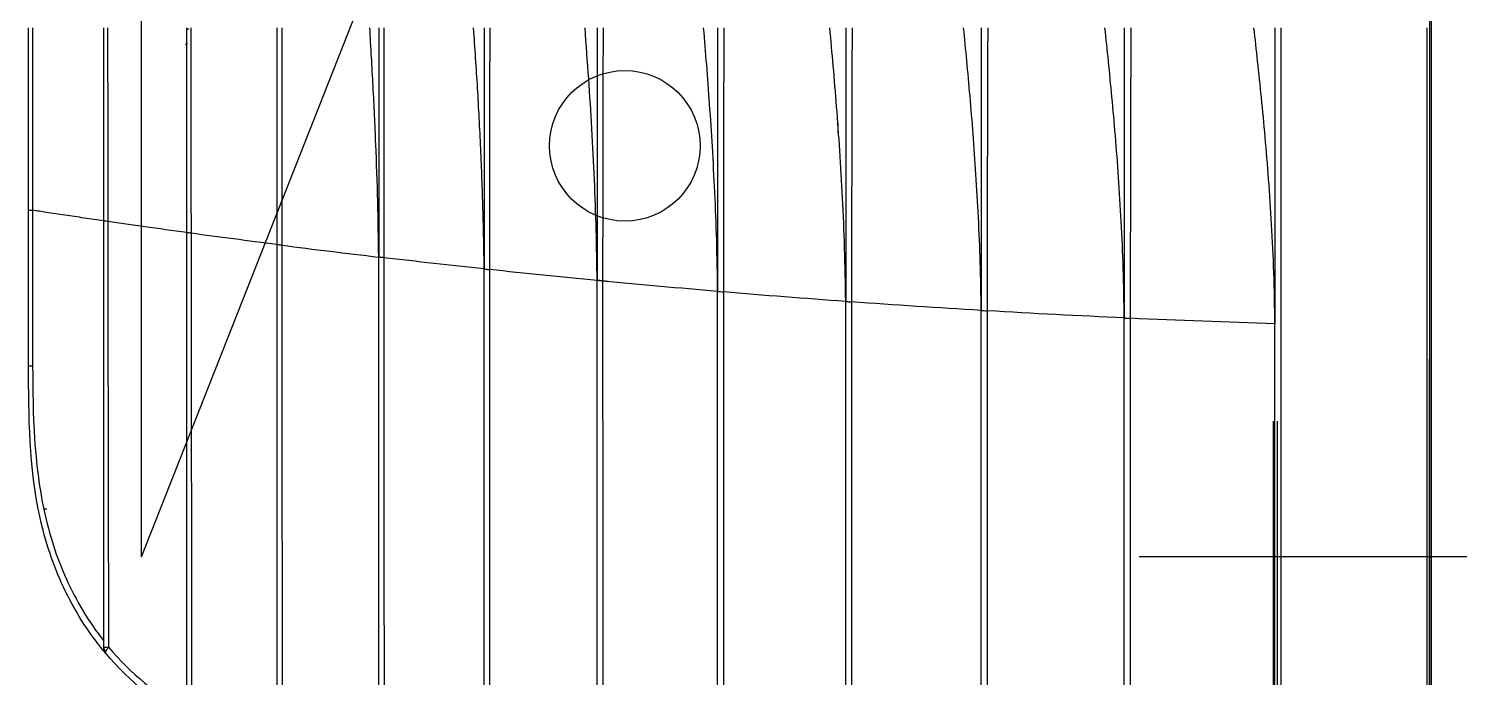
# Model space of a CAD drawing. Header units: millimetres. Extents: x 145965 to 228269, y 99354 to 115204.
# Drawn here: x 179862.9 to 180041, y 104115 to 104195.8 of the extents above; entities that cross this region are included whole.
import ezdxf

# ---------------------------------------------------------------- set-up
doc = ezdxf.new("R2010")
doc.units = ezdxf.units.MM
doc.header["$LTSCALE"] = 50
doc.linetypes.add('HIDDEN', pattern=[9.525, 6.35, -3.175])
doc.layers.add('06-LIGHT', color=4, linetype='Continuous')

# ---------------------------------------------------------------- blocks, each defined once
blk = doc.blocks.new('*U145')
at = {"color": 1, "linetype": 'HIDDEN'}
blk.add_line((1179.94, 14.99), (39.94, 464.99), dxfattribs=at)
at = {"color": 8}
for p, q in [((1128.36, 33), (1128.35, 33)), ((1135.34, 21), (1135.34, 21)), ((1173.57, 2.11), (1173.57, 2.44))]:
    blk.add_line(p, q, dxfattribs=at)
at = {"color": 1, "linetype": 'HIDDEN'}
blk.add_lwpolyline([(1179.94, 464.99), (1179.94, 14.99), (39.94, 14.99), (39.94, 464.99)], close=True, dxfattribs=at)
at = {"color": 8, "ltscale": 5}
blk.add_circle((1125.39, 79.18), 10, dxfattribs=at)
at = {"color": 8}
for centre, major_axis, ratio, start_param, end_param in [((1109.94, 21.05), (0, -0.6), 0.028131, 4.389048, 4.795946), ((1109.96, 21.05), (0.004, -0.6), 0.025903, 4.388882, 4.795863), ((1112, 20.87), (-0.187, 0.235), 0.183787, 0, 1.840109), ((1191.93, 10.8), (0, -0.8), 0.036559, 0, 1.335493), ((1192.11, 10.8), (0, 0.8), 0.561889, 3.141593, 4.019869)]:
    blk.add_ellipse(centre, major_axis=major_axis, ratio=ratio, start_param=start_param, end_param=end_param, dxfattribs=at)
for points, knots in [([(739.94, 186.26), (819.86, 186.26), (899.78, 186.26), (999.68, 186.26), (1019.66, 186.26), (1059.62, 186.26), (1079.6, 186.26), (1119.55, 186.26), (1139.51, 186.26), (1169.34, 186.26), (1179.27, 186.26), (1194.15, 186.26), (1199.1, 186.26), (1208.99, 186.26), (1213.93, 186.26), (1218.83, 186.26)], [0, 0, 0, 0, 0.5, 0.5, 0.625, 0.625, 0.75, 0.75, 0.875, 0.875, 0.9375, 0.9375, 0.96875, 0.96875, 1, 1, 1, 1]), ([(1218.79, 186.06), (1213.89, 186.06), (1208.95, 186.06), (1199.07, 186.06), (1194.11, 186.06), (1179.24, 186.06), (1169.31, 186.06), (1139.47, 186.06), (1119.52, 186.06), (1079.58, 186.06), (1059.6, 186.06), (1019.64, 186.06), (999.66, 186.06), (899.77, 186.06), (819.86, 186.06), (739.94, 186.06)], [0, 0, 0, 0, 0.03125, 0.03125, 0.0625, 0.0625, 0.125, 0.125, 0.25, 0.25, 0.375, 0.375, 0.5, 0.5, 1, 1, 1, 1]), ([(1217.05, 185.7), (1208.46, 185.7), (1199.79, 185.7), (1182.12, 185.7), (1173.1, 185.7), (1146, 185.7), (1127.88, 185.7), (1109.74, 185.7)], [0, 0, 0, 0, 0.243248, 0.243248, 0.495499, 0.495499, 1, 1, 1, 1]), ([(1217.05, 186.02), (1212.16, 186.02), (1207.25, 186.02), (1197.42, 186.02), (1192.5, 186.02), (1177.71, 186.02), (1167.82, 186.02), (1156.52, 186.02), (1155.11, 186.02), (1153.7, 186.02)], [0, 0, 0, 0, 0.233427, 0.233427, 0.466853, 0.466853, 0.933707, 0.933707, 1, 1, 1, 1]), ([(1109.74, 166.3), (1127.91, 166.29), (1146.06, 166.29), (1173.2, 166.29), (1182.24, 166.29), (1200.27, 166.29), (1209.27, 166.29), (1218.19, 166.29)], [0, 0, 0, 0, 0.5, 0.5, 0.75, 0.75, 1, 1, 1, 1]), ([(1149.02, 165.5), (1146.76, 165.46), (1142.36, 165.39), (1135.95, 165.08), (1129.94, 164.68), (1124.33, 164.22), (1119.11, 163.73), (1114.29, 163.22), (1111.22, 162.88), (1109.74, 162.71)], [0, 0, 0, 0, 0.17272, 0.33551, 0.488347, 0.631221, 0.764126, 0.88705, 1, 1, 1, 1]), ([(1218.04, 165.5), (1212.34, 165.5), (1206.6, 165.5), (1195.12, 165.5), (1189.38, 165.5), (1172.11, 165.5), (1160.58, 165.5), (1149.02, 165.5)], [0, 0, 0, 0, 0.25, 0.25, 0.5, 0.5, 1, 1, 1, 1]), ([(1161.94, 165.81), (1170.9, 165.81), (1179.84, 165.81), (1197.68, 165.81), (1206.59, 165.81), (1215.45, 165.81)], [0, 0, 0, 0, 0.5, 0.5, 1, 1, 1, 1]), ([(1215.53, 165.3), (1206.66, 165.3), (1197.74, 165.3), (1179.87, 165.3), (1170.91, 165.3), (1161.94, 165.3)], [0, 0, 0, 0, 0.5, 0.5, 1, 1, 1, 1]), ([(1148.25, 145.5), (1148.25, 145.51), (1148.25, 145.54), (1148.26, 145.72), (1148.27, 145.98), (1148.28, 146.19), (1148.29, 146.29)], [0, 0, 0, 0, 0.262073, 0.50023, 0.747646, 1, 1, 1, 1]), ([(1148.29, 146.29), (1159.87, 146.29), (1171.44, 146.29), (1194.52, 146.29), (1206.04, 146.29), (1217.46, 146.29)], [0, 0, 0, 0, 0.5, 0.5, 1, 1, 1, 1]), ([(1109.74, 145.5), (1110.91, 145.5), (1123.76, 145.5), (1136.59, 145.5), (1148.25, 145.5)], [0, 0, 0, 0, 0.090794, 1, 1, 1, 1]), ([(1148.24, 145.5), (1146.05, 145.46), (1141.77, 145.39), (1135.54, 145.11), (1129.67, 144.75), (1124.16, 144.33), (1119.03, 143.87), (1114.26, 143.41), (1111.21, 143.08), (1109.74, 142.93)], [0, 0, 0, 0, 0.171143, 0.332878, 0.485187, 0.628059, 0.76149, 0.885469, 1, 1, 1, 1]), ([(1217.31, 145.5), (1205.91, 145.5), (1194.4, 145.5), (1171.36, 145.5), (1159.81, 145.5), (1148.25, 145.5)], [0, 0, 0, 0, 0.5, 0.5, 1, 1, 1, 1]), ([(1109.74, 126.5), (1110.57, 126.5), (1119.99, 126.5), (1129.41, 126.5), (1138, 126.5)], [0, 0, 0, 0, 0.087433, 1, 1, 1, 1]), ([(1147.24, 126.5), (1145.13, 126.47), (1141, 126.4), (1134.98, 126.15), (1129.28, 125.82), (1123.92, 125.44), (1118.9, 125.03), (1114.21, 124.6), (1111.19, 124.3), (1109.74, 124.16)], [0, 0, 0, 0, 0.169313, 0.329825, 0.481522, 0.624391, 0.758433, 0.883635, 1, 1, 1, 1]), ([(1147.24, 126.5), (1147.25, 126.52), (1147.25, 126.57), (1147.27, 126.88), (1147.29, 127.15), (1147.29, 127.29)], [0, 0, 0, 0, 0.34127, 0.674379, 1, 1, 1, 1]), ([(1216.37, 126.5), (1204.95, 126.5), (1193.43, 126.5), (1170.37, 126.5), (1158.82, 126.5), (1147.24, 126.5)], [0, 0, 0, 0, 0.5, 0.5, 1, 1, 1, 1]), ([(1147.29, 127.29), (1158.88, 127.29), (1170.46, 127.28), (1193.55, 127.28), (1205.08, 127.28), (1216.52, 127.28)], [0, 0, 0, 0, 0.5, 0.5, 1, 1, 1, 1]), ([(1109.74, 108.5), (1110.16, 108.5), (1122.28, 108.5), (1134.39, 108.5), (1146.06, 108.5)], [0, 0, 0, 0, 0.034541, 1, 1, 1, 1]), ([(1146.06, 108.5), (1143.7, 108.46), (1139.11, 108.39), (1132.44, 108.1), (1126.17, 107.74), (1120.33, 107.32), (1114.89, 106.87), (1111.41, 106.55), (1109.74, 106.4)], [0, 0, 0, 0, 0.195017, 0.378715, 0.551069, 0.712073, 0.86172, 1, 1, 1, 1]), ([(1146.06, 108.5), (1146.06, 108.52), (1146.06, 108.56), (1146.09, 108.87), (1146.11, 109.15), (1146.12, 109.28)], [0, 0, 0, 0, 0.33666, 0.669714, 1, 1, 1, 1]), ([(1215.25, 108.5), (1203.8, 108.5), (1192.28, 108.5), (1169.2, 108.5), (1157.64, 108.5), (1146.06, 108.5)], [0, 0, 0, 0, 0.5, 0.5, 1, 1, 1, 1]), ([(1146.12, 109.28), (1157.71, 109.28), (1169.29, 109.28), (1192.4, 109.27), (1203.93, 109.27), (1215.39, 109.27)], [0, 0, 0, 0, 0.5, 0.5, 1, 1, 1, 1]), ([(1123.68, 107.5), (1123.68, 107.5), (1123.66, 107.5), (1123.56, 107.5), (1123.49, 107.5), (1123.31, 107.5), (1123.2, 107.5), (1122.95, 107.5), (1122.81, 107.5), (1122.57, 107.5), (1122.47, 107.5), (1122.37, 107.5)], [0, 0, 0, 0, 0.213358, 0.213358, 0.42668, 0.42668, 0.640562, 0.640562, 0.855661, 0.855661, 1, 1, 1, 1]), ([(1144.72, 91.5), (1142.46, 91.47), (1138.07, 91.4), (1131.66, 91.14), (1125.63, 90.82), (1119.99, 90.45), (1114.74, 90.06), (1111.37, 89.78), (1109.74, 89.64)], [0, 0, 0, 0, 0.194008, 0.377097, 0.549248, 0.710453, 0.860707, 1, 1, 1, 1]), ([(1144.72, 91.5), (1144.72, 91.52), (1144.72, 91.55), (1144.75, 91.84), (1144.78, 92.11), (1144.79, 92.26)], [0, 0, 0, 0, 0.302913, 0.635892, 1, 1, 1, 1]), ([(1213.99, 91.5), (1209.18, 91.5), (1204.36, 91.5), (1192.97, 91.5), (1186.4, 91.5), (1173.89, 91.5), (1167.97, 91.5), (1156.27, 91.5), (1150.5, 91.5), (1144.72, 91.5)], [0, 0, 0, 0, 0.20974, 0.20974, 0.494552, 0.494552, 0.750903, 0.750903, 1, 1, 1, 1]), ([(1213.99, 91.5), (1202.67, 91.5), (1179.61, 91.5), (1156.47, 91.5), (1144.72, 91.5)], [0, 0, 0, 0, 0.493298, 1, 1, 1, 1]), ([(1144.79, 92.26), (1150.57, 92.26), (1156.34, 92.26), (1168.05, 92.26), (1173.98, 92.26), (1186.5, 92.26), (1193.08, 92.26), (1204.48, 92.26), (1209.31, 92.26), (1214.12, 92.26)], [0, 0, 0, 0, 0.249054, 0.249054, 0.505367, 0.505367, 0.790188, 0.790188, 1, 1, 1, 1]), ([(1143.35, 76.23), (1143.33, 76.1), (1143.31, 75.84), (1143.28, 75.56), (1143.27, 75.52), (1143.27, 75.5)], [0, 0, 0, 0, 0.336965, 0.669945, 1, 1, 1, 1]), ([(1143.27, 75.5), (1141.04, 75.47), (1136.57, 75.4), (1129.86, 75.15), (1123.15, 74.81), (1116.45, 74.39), (1111.98, 74.05), (1109.74, 73.89)], [0, 0, 0, 0, 0.199981, 0.399984, 0.599994, 0.800004, 1, 1, 1, 1]), ([(1212.62, 75.5), (1201.27, 75.5), (1178.19, 75.5), (1155.02, 75.5), (1143.27, 75.5)], [0, 0, 0, 0, 0.493391, 1, 1, 1, 1]), ([(1141.74, 60.5), (1141.74, 60.51), (1141.73, 60.52), (1141.77, 60.69), (1141.79, 60.95), (1141.81, 61.11), (1141.82, 61.2)], [0, 0, 0, 0, 0.179045, 0.569787, 0.77214, 1, 1, 1, 1]), ([(1141.74, 60.5), (1139.08, 60.46), (1133.75, 60.37), (1125.74, 60.06), (1117.74, 59.64), (1112.41, 59.28), (1109.74, 59.1)], [0, 0, 0, 0, 0.249988, 0.499982, 0.750002, 1, 1, 1, 1]), ([(1140.16, 46.5), (1137.69, 46.46), (1132.7, 46.39), (1125.15, 46.12), (1117.48, 45.77), (1112.33, 45.46), (1109.74, 45.31)], [0, 0, 0, 0, 0.244293, 0.492387, 0.744298, 1, 1, 1, 1]), ([(1140.25, 47.16), (1140.24, 47.07), (1140.21, 46.89), (1140.19, 46.68), (1140.17, 46.53), (1140.17, 46.51), (1140.16, 46.5)], [0, 0, 0, 0, 0.259243, 0.49995, 0.747682, 1, 1, 1, 1]), ([(1138.59, 33.62), (1138.58, 33.53), (1138.57, 33.45), (1138.55, 33.29), (1138.54, 33.23), (1138.52, 33.12), (1138.52, 33.07), (1138.51, 33.02), (1138.51, 33), (1138.5, 33)], [0, 0, 0, 0, 0.251918, 0.251918, 0.503947, 0.503947, 0.754391, 0.754391, 1, 1, 1, 1]), ([(1109.74, 21.54), (1118.83, 21.55), (1127.91, 21.57), (1137, 21.57), (1137, 21.57), (1137, 21.57)], [0, 0, 0, 0, 0.999998, 0.999998, 1, 1, 1, 1]), ([(1136.91, 21), (1136.66, 19.12), (1136.17, 15.58), (1135.67, 12.13), (1135.44, 10.53)], [0, 0, 0, 0, 0.525932, 1, 1, 1, 1]), ([(1137, 21.57), (1136.98, 21.49), (1136.96, 21.33), (1136.94, 21.15), (1136.92, 21.02), (1136.92, 21.01), (1136.91, 21)], [0, 0, 0, 0, 0.261877, 0.500466, 0.750988, 1, 1, 1, 1]), ([(1201.16, 21), (1198.45, 21), (1195.74, 21), (1183.21, 21), (1173.38, 21), (1154.67, 21), (1145.79, 21), (1136.91, 21)], [0, 0, 0, 0, 0.12646, 0.12646, 0.585568, 0.585568, 1, 1, 1, 1]), ([(1200.72, 21), (1190.33, 21), (1179.93, 21), (1158.76, 21), (1148, 21), (1137.12, 21), (1137.02, 21), (1136.91, 21)], [0, 0, 0, 0, 0.488967, 0.488967, 0.995055, 0.995055, 1, 1, 1, 1]), ([(1137, 21.57), (1145.86, 21.58), (1154.73, 21.59), (1173.42, 21.62), (1183.26, 21.63), (1195.79, 21.65), (1198.5, 21.66), (1201.21, 21.66)], [0, 0, 0, 0, 0.413984, 0.413984, 0.873443, 0.873443, 1, 1, 1, 1]), ([(1109.74, 10.49), (1118.31, 10.51), (1126.87, 10.52), (1135.44, 10.53), (1135.44, 10.53), (1135.44, 10.53)], [0, 0, 0, 0, 0.999998, 0.999998, 1, 1, 1, 1]), ([(1135.36, 10), (1135.23, 9.12), (1134.98, 7.38), (1134.6, 4.82), (1134.26, 2.53), (1134.04, 1.12), (1133.95, 0.52)], [0, 0, 0, 0, 0.264848, 0.529697, 0.794545, 1, 1, 1, 1]), ([(1135.44, 10.53), (1135.42, 10.37), (1135.38, 10.08), (1135.37, 10.03), (1135.36, 10)], [0, 0, 0, 0, 0.526922, 1, 1, 1, 1]), ([(1191.93, 10), (1188.08, 10), (1184.23, 10), (1174.88, 10), (1169.39, 10), (1158.41, 10), (1152.92, 10), (1143.41, 10), (1139.38, 10), (1135.36, 10)], [0, 0, 0, 0, 0.204297, 0.204297, 0.495492, 0.495492, 0.786688, 0.786688, 1, 1, 1, 1]), ([(1135.44, 10.53), (1135.44, 10.53), (1135.44, 10.53), (1139.44, 10.53), (1143.45, 10.53), (1152.94, 10.54), (1158.43, 10.55), (1169.42, 10.57), (1174.91, 10.58), (1184.25, 10.6), (1188.11, 10.6), (1191.96, 10.61)], [0, 0, 0, 0, 0.000001, 0.000001, 0.21248, 0.21248, 0.503983, 0.503983, 0.795486, 0.795486, 1, 1, 1, 1]), ([(1192.46, 10), (1189.89, 7.85), (1187.01, 6.06), (1181, 3.25), (1177.86, 2.21), (1168.09, 0.07), (1161.32, 0), (1154.62, 0)], [0, 0, 0, 0, 0.25, 0.25, 0.5, 0.5, 1, 1, 1, 1]), ([(1154.62, 0.54), (1161.07, 0.56), (1167.56, 0.72), (1176.97, 2.74), (1180, 3.71), (1185.81, 6.33), (1188.62, 8), (1191.13, 10)], [0, 0, 0, 0, 0.5, 0.5, 0.75, 0.75, 1, 1, 1, 1]), ([(1192.11, 10), (1192.09, 10), (1192.08, 10), (1192.02, 10), (1191.97, 10), (1191.93, 10)], [0, 0, 0, 0, 0.27435, 0.27435, 1, 1, 1, 1]), ([(1191.96, 10.61), (1192.07, 10.54), (1192.18, 10.46), (1192.29, 10.39), (1192.31, 10.38), (1192.37, 10.34), (1192.41, 10.31), (1192.45, 10.29)], [0, 0, 0, 0, 0.602639, 0.602639, 0.700862, 0.700862, 1, 1, 1, 1]), ([(1192.1, 10), (1192.12, 10), (1192.14, 10), (1192.23, 10), (1192.3, 10), (1192.39, 10), (1192.43, 10), (1192.46, 10), (1192.46, 10), (1192.46, 10)], [0, 0, 0, 0, 0.088851, 0.088851, 0.481031, 0.481031, 0.789211, 0.789211, 1, 1, 1, 1]), ([(1192.75, 10.24), (1192.75, 10.23), (1192.75, 10.23), (1192.67, 10.17), (1192.59, 10.12), (1192.42, 10.05), (1192.33, 10.02), (1192.2, 10), (1192.15, 10), (1192.11, 10)], [0, 0, 0, 0, 0.009114, 0.009114, 0.424228, 0.424228, 0.805411, 0.805411, 1, 1, 1, 1]), ([(1192.75, 10.24), (1192.75, 10.24), (1192.75, 10.24), (1192.73, 10.22), (1192.7, 10.21), (1192.62, 10.22), (1192.58, 10.23), (1192.51, 10.26), (1192.48, 10.27), (1192.45, 10.29)], [0, 0, 0, 0, 0.00913, 0.00913, 0.424234, 0.424234, 0.800681, 0.800681, 1, 1, 1, 1]), ([(1192.46, 10), (1192.48, 10.02), (1192.52, 10.05), (1192.59, 10.1), (1192.63, 10.14), (1192.65, 10.16), (1192.65, 10.16)], [0, 0, 0, 0, 0.243292, 0.494316, 0.918081, 1, 1, 1, 1]), ([(1192.65, 10.16), (1192.68, 10.18), (1192.71, 10.2), (1192.72, 10.21), (1192.72, 10.22), (1192.72, 10.22)], [0, 0, 0, 0, 0.547604, 0.933704, 1, 1, 1, 1]), ([(1109.74, 0.51), (1117.81, 0.52), (1125.88, 0.52), (1133.95, 0.52), (1133.95, 0.52), (1133.95, 0.52)], [0, 0, 0, 0, 0.999998, 0.999998, 1, 1, 1, 1]), ([(1154.62, 0), (1151.18, 0), (1147.74, 0), (1140.85, 0), (1137.4, 0), (1133.94, 0)], [0, 0, 0, 0, 0.499048, 0.499048, 1, 1, 1, 1]), ([(1133.95, 0.52), (1133.95, 0.52), (1133.95, 0.52), (1137.4, 0.52), (1140.85, 0.52), (1147.75, 0.52), (1151.18, 0.52), (1154.62, 0.54)], [0, 0, 0, 0, 0.000003, 0.000003, 0.500936, 0.500936, 1, 1, 1, 1])]:
    blk.add_open_spline(points, degree=3, knots=knots, dxfattribs=at)
for points, degree in [([(1109.74, 165.5), (1119.03, 165.5), (1128.31, 165.5), (1137.58, 165.5)], 3), ([(1137.58, 165.5), (1141.4, 165.5), (1145.21, 165.5), (1149.02, 165.5)], 3), ([(1149.02, 165.5), (1148.82, 159.12), (1148.58, 152.7), (1148.29, 146.29)], 3), ([(1149.02, 165.5), (1149.02, 165.5)], 1), ([(1109.74, 146.36), (1122.6, 146.32), (1135.45, 146.29), (1148.29, 146.29)], 3), ([(1148.24, 145.5), (1147.97, 139.45), (1147.65, 133.36), (1147.29, 127.29)], 3), ([(1148.25, 145.5), (1148.24, 145.5)], 1), ([(1109.74, 127.36), (1122.27, 127.31), (1134.79, 127.29), (1147.29, 127.29)], 3), ([(1138, 126.5), (1141.08, 126.5), (1144.16, 126.5), (1147.24, 126.5)], 3), ([(1147.24, 126.5), (1146.91, 120.78), (1146.53, 115.02), (1146.12, 109.28)], 3), ([(1147.24, 126.5), (1147.24, 126.5)], 1), ([(1109.74, 109.35), (1121.88, 109.31), (1134.01, 109.28), (1146.12, 109.28)], 3), ([(1146.06, 108.5), (1145.67, 103.1), (1145.24, 97.67), (1144.79, 92.26)], 3), ([(1146.06, 108.5), (1146.06, 108.5)], 1), ([(1109.74, 92.32), (1121.44, 92.28), (1133.12, 92.26), (1144.79, 92.26)], 3), ([(1109.74, 91.5), (1117.85, 91.5), (1125.95, 91.5), (1134.05, 91.5)], 3), ([(1134.05, 91.5), (1137.61, 91.5), (1141.16, 91.5), (1144.72, 91.5)], 3), ([(1144.72, 91.5), (1144.29, 86.42), (1143.83, 81.31), (1143.35, 76.23)], 3), ([(1144.72, 91.5), (1144.72, 91.5)], 1), ([(1109.74, 76.29), (1120.95, 76.25), (1132.16, 76.23), (1143.35, 76.23)], 3), ([(1143.4, 76.98), (1143.35, 76.49), (1143.3, 75.99), (1143.25, 75.5)], 3), ([(1143.35, 76.23), (1166.56, 76.23), (1189.73, 76.24), (1212.75, 76.25)], 3), ([(1109.74, 75.5), (1115.87, 75.5), (1121.99, 75.5), (1128.11, 75.5)], 3), ([(1128.11, 75.5), (1128.65, 75.5), (1129.2, 75.5), (1129.74, 75.5)], 3), ([(1129.74, 75.5), (1133.85, 75.5), (1137.96, 75.5), (1142.06, 75.5)], 3), ([(1143.27, 75.5), (1142.81, 70.73), (1142.33, 65.94), (1141.82, 61.2)], 3), ([(1142.06, 75.5), (1142.47, 75.5), (1142.87, 75.5), (1143.27, 75.5)], 3), ([(1143.27, 75.5), (1143.27, 75.5)], 1), ([(1212.62, 75.5), (1189.62, 75.5), (1166.47, 75.5), (1143.27, 75.5)], 3), ([(1109.74, 61.24), (1120.44, 61.21), (1131.14, 61.19), (1141.82, 61.2)], 3), ([(1141.82, 61.2), (1165.04, 61.2), (1188.22, 61.22), (1211.29, 61.24)], 3), ([(1109.74, 60.5), (1115.42, 60.5), (1121.1, 60.5), (1126.77, 60.5)], 3), ([(1126.77, 60.5), (1127.87, 60.5), (1128.96, 60.5), (1130.06, 60.5)], 3), ([(1130.06, 60.5), (1133.96, 60.5), (1137.85, 60.5), (1141.74, 60.5)], 3), ([(1141.74, 60.5), (1141.26, 56.03), (1140.76, 51.56), (1140.25, 47.16)], 3), ([(1141.74, 60.5), (1141.74, 60.5)], 1), ([(1211.18, 60.5), (1188.12, 60.5), (1164.95, 60.5), (1141.74, 60.5)], 3), ([(1109.74, 47.19), (1119.92, 47.16), (1130.08, 47.15), (1140.25, 47.16)], 3), ([(1109.74, 46.5), (1117.8, 46.5), (1125.85, 46.5), (1133.9, 46.5)], 3), ([(1133.9, 46.5), (1134.85, 46.5), (1135.8, 46.5), (1136.75, 46.5)], 3), ([(1136.75, 46.5), (1137.89, 46.5), (1139.03, 46.5), (1140.16, 46.5)], 3), ([(1138.59, 33.62), (1139.13, 37.84), (1139.65, 42.16), (1140.16, 46.5)], 3), ([(1140.16, 46.5), (1140.16, 46.5)], 1), ([(1209.49, 46.5), (1186.44, 46.5), (1163.32, 46.5), (1140.16, 46.5)], 3), ([(1140.25, 47.16), (1163.41, 47.17), (1186.53, 47.19), (1209.59, 47.22)], 3), ([(1109.74, 33.63), (1119.36, 33.61), (1128.98, 33.61), (1138.59, 33.62)], 3), ([(1138.5, 33), (1128.92, 33), (1119.33, 33), (1109.74, 33)], 3), ([(1138.5, 33), (1138.01, 29.13), (1137.5, 25.3), (1137, 21.57)], 3), ([(1138.5, 33), (1138.5, 33)], 1), ([(1206.41, 33), (1183.81, 33), (1161.17, 33), (1138.5, 33)], 3), ([(1138.59, 33.62), (1161.25, 33.63), (1183.89, 33.66), (1206.49, 33.69)], 3), ([(1136.91, 21), (1127.86, 21), (1118.8, 21), (1109.74, 21)], 3), ([(1109.93, 21.24), (1109.93, 21.24), (1109.94, 21.24), (1109.94, 21.24)], 3), ([(1136.91, 21), (1136.91, 21)], 1), ([(1191.96, 10.61), (1195.4, 13.56), (1198.31, 17.12), (1200.72, 21)], 3), ([(1202.09, 21.49), (1199.61, 17.25), (1196.48, 13.38), (1192.75, 10.24)], 3), ([(1135.36, 10), (1126.82, 10), (1118.28, 10), (1109.74, 10)], 3), ([(1135.36, 10), (1135.36, 10)], 1), ([(1133.94, 0), (1125.87, 0), (1117.81, 0), (1109.74, 0)], 3), ([(1133.94, 0), (1133.95, 0), (1133.95, 0.21), (1133.95, 0.52)], 3), ([(1154.62, 0), (1154.62, 0), (1154.62, 0.21), (1154.62, 0.54)], 3)]:
    blk.add_open_spline(points, degree=degree, dxfattribs=at)
blk = doc.blocks.new('acqkd')
at = {"layer": '06-LIGHT', "xscale": 0.9375580759604136, "yscale": 0.9375580759604136, "zscale": 0.9375580759604136, "rotation": 359.9999999999999}
blk.add_blockref('*U145', (1570160.06, 1746418.47), dxfattribs=at)

msp = doc.modelspace()

# ---------------------------------------------------------------- block references
at = {"color": 0, "rotation": 270}
msp.add_blockref('acqkd', (-1566555.57, 1675396.36), dxfattribs=at)

doc.saveas('drawing.dxf')
